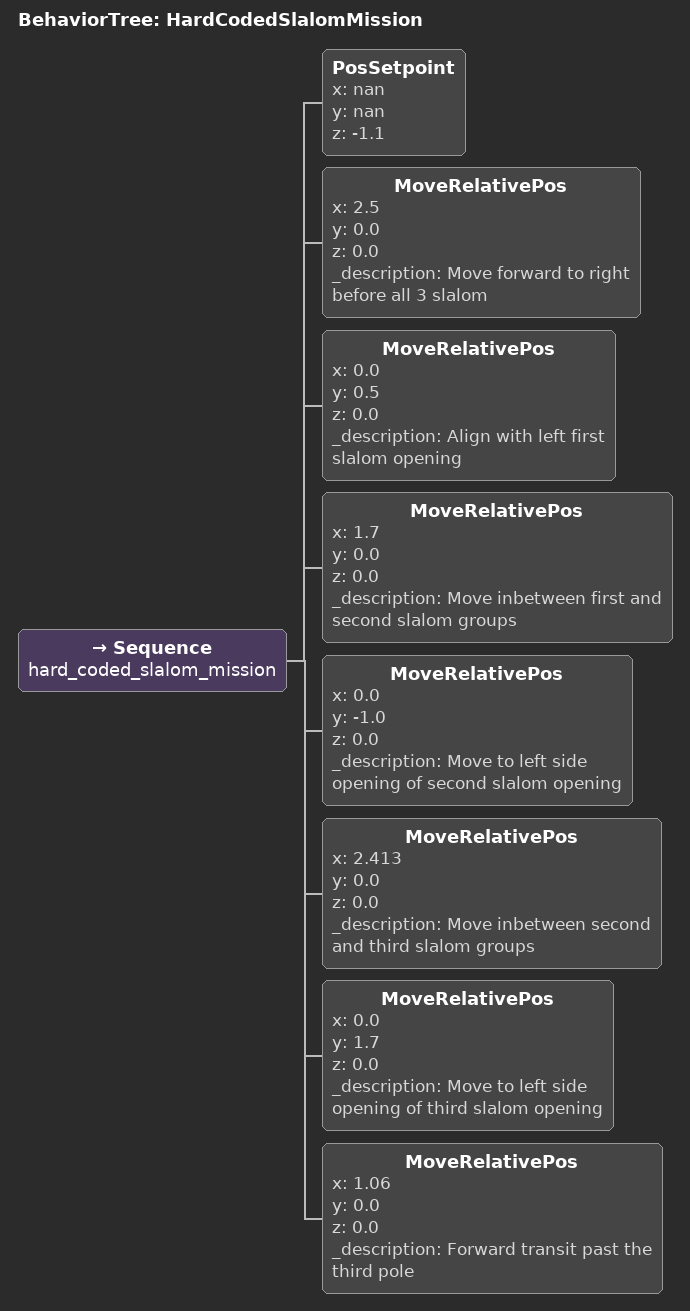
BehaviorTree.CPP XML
<?xml version="1.0" encoding="UTF-8"?>
<root BTCPP_format="4"
      main_tree_to_execute="HardCodedSlalomMission">
  <BehaviorTree ID="HardCodedSlalomMission">
    <Sequence name="hard_coded_slalom_mission">
      <PosSetpoint x="nan"
                   y="nan"
                   z="-1.1"/>
      <MoveRelativePos x="2.5"
                    y="0.0"
                    z="0.0"
                    _description="Move forward to right before all 3 slalom"/>
      <MoveRelativePos x="0.0"
                    y="0.5"
                    z="0.0"
                    _description="Align with left first slalom opening"/>
      <MoveRelativePos x="1.7"
                    y="0.0"
                    z="0.0"
                    _description="Move inbetween first and second slalom groups"/>
      <MoveRelativePos x="0.0"
                    y="-1.0"
                    z="0.0"
                    _description="Move to left side opening of second slalom opening"/>
      <MoveRelativePos x="2.413"
                    y="0.0"
                    z="0.0"
                    _description="Move inbetween second and third slalom groups"/>
      <MoveRelativePos x="0.0"
                    y="1.7"
                    z="0.0"
                    _description="Move to left side opening of third slalom opening"/>
      <MoveRelativePos x="1.06"
                    y="0.0"
                    z="0.0"
                    _description="Forward transit past the third pole"/>
    </Sequence>
  </BehaviorTree>

</root>
